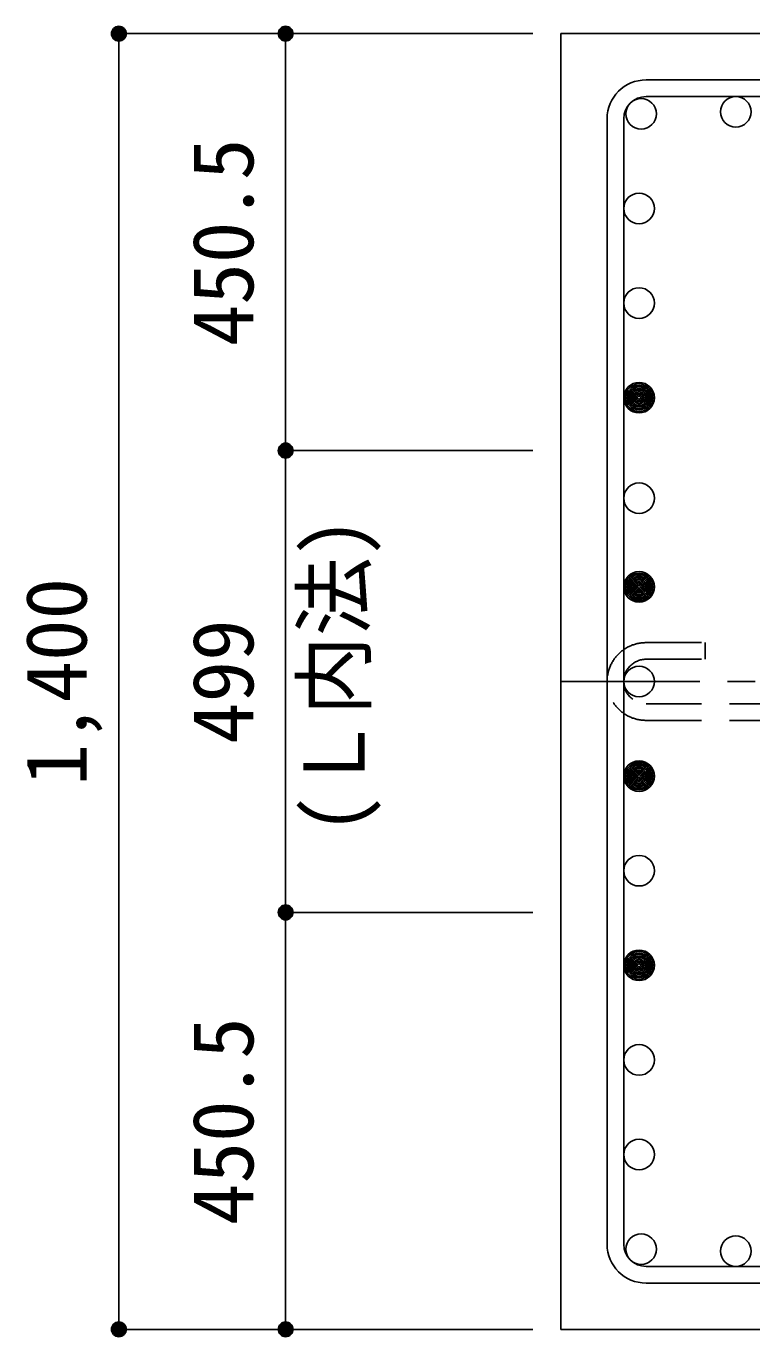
# Model space of a CAD drawing. Units: millimetres at full size, sheet at 1:30. Extents: x -5973 to 5954, y -4195 to 4201.
# Drawn here: x -725 to 59, y 1815 to 3231 of the extents above; entities that cross this region are included whole.
import ezdxf
from ezdxf.enums import TextEntityAlignment as Align

# ---------------------------------------------------------------- set-up
doc = ezdxf.new("R2010")
doc.units = ezdxf.units.MM
doc.header["$LTSCALE"] = 30
doc.header["$PDMODE"] = 32
doc.header["$PDSIZE"] = 15
doc.linetypes.add('CHAIN1', pattern=[8, 5, -1, 1, -1])
doc.linetypes.add('DASHED2', pattern=[3, 2, -1])
for name, color, linetype in [('0-1_躯体線', 2, 'Continuous'), ('0-3_立上り筋', 4, 'Continuous'), ('0-4_フープ筋', 7, 'Continuous'), ('0-7_文字', 4, 'Continuous'), ('0-C_中子', 7, 'DASHED2'), ('0-D_寸法', 4, 'Continuous')]:
    doc.layers.add(name, color=color, linetype=linetype)
doc.styles.add('ＭＳ ゴシック', font='')
doc.styles.get('ＭＳ ゴシック').set_extended_font_data('MS Gothic')

msp = doc.modelspace()

# ---------------------------------------------------------------- linework, layer by layer
at = {"layer": '0-1_躯体線'}
for p, q in [((1652.44, 3223.3), (-147.56, 3223.3)), ((-147.56, 3223.3), (-147.56, 1823.3)), ((-147.56, 1823.3), (314.94, 1823.3))]:
    msp.add_line(p, q, dxfattribs=at)
at = {"layer": '0-3_立上り筋', "color": 3}
for centre in [(-60.87, 3136.6), (41.35, 3138.8), (41.35, 3138.8), (-63.06, 3034.39), (-63.06, 3034.39), (-63.06, 2932.17), (-63.06, 2932.17), (-63.06, 2829.95), (-63.06, 2829.95), (-63.06, 2829.95), (-63.06, 2829.95), (-63.06, 2721.3), (-63.06, 2721.3), (-63.06, 2625.52), (-63.06, 2625.52), (-63.06, 2625.52), (-63.06, 2625.52), (-63.06, 2523.3), (-63.06, 2523.3), (-63.06, 2421.08), (-63.06, 2421.08), (-63.06, 2421.08), (-63.06, 2421.08), (-63.06, 2318.86), (-63.06, 2318.86), (-63.06, 2216.65), (-63.06, 2216.65), (-63.06, 2114.43), (-63.06, 2114.43), (-63.06, 2012.21), (-63.06, 2012.21), (-60.87, 1910), (41.35, 1907.8), (41.35, 1907.8)]:
    msp.add_circle(centre, 16.5, dxfattribs=at)
at = {"layer": '0-3_立上り筋'}
for centre, radius in [((-63.06, 2829.95), 16.5), ((-63.06, 2829.95), 14.85), ((-63.06, 2829.95), 13.2), ((-63.06, 2829.95), 11.55), ((-63.06, 2829.95), 9.9), ((-63.06, 2829.95), 8.25), ((-63.06, 2829.95), 6.6), ((-63.06, 2829.95), 4.95), ((-63.06, 2829.95), 3.3), ((-63.06, 2829.95), 1.65), ((-63.06, 2625.52), 16.5), ((-63.06, 2625.52), 14.85), ((-63.06, 2625.52), 13.2), ((-63.06, 2625.52), 11.55), ((-63.06, 2625.52), 9.9), ((-63.06, 2625.52), 8.25), ((-63.06, 2625.52), 6.6), ((-63.06, 2625.52), 4.95), ((-63.06, 2625.52), 3.3), ((-63.06, 2625.52), 1.65), ((-63.06, 2421.08), 16.5), ((-63.06, 2421.08), 14.85), ((-63.06, 2421.08), 13.2), ((-63.06, 2421.08), 11.55), ((-63.06, 2421.08), 9.9), ((-63.06, 2421.08), 8.25), ((-63.06, 2421.08), 6.6), ((-63.06, 2421.08), 4.95), ((-63.06, 2421.08), 3.3), ((-63.06, 2421.08), 1.65), ((-63.06, 2216.65), 16.5), ((-63.06, 2216.65), 14.85), ((-63.06, 2216.65), 13.2), ((-63.06, 2216.65), 11.55), ((-63.06, 2216.65), 9.9), ((-63.06, 2216.65), 8.25), ((-63.06, 2216.65), 6.6), ((-63.06, 2216.65), 4.95), ((-63.06, 2216.65), 3.3), ((-63.06, 2216.65), 1.65)]:
    msp.add_circle(centre, radius, dxfattribs=at)
at = {"layer": '0-4_フープ筋'}
for p, q in [((-55.56, 3173.3), (1160.44, 3173.3)), ((-55.56, 3155.3), (1160.44, 3155.3)), ((-97.56, 3131.3), (-97.56, 1915.3)), ((-79.56, 3131.3), (-79.56, 1915.3)), ((-55.56, 1891.3), (1160.44, 1891.3)), ((-55.56, 1873.3), (1160.44, 1873.3))]:
    msp.add_line(p, q, dxfattribs=at)
for centre, radius, start, end in [((-55.56, 3131.3), 42, 90, 180), ((-55.56, 3131.3), 24, 90, 180), ((-55.56, 1915.3), 42, 180, 270), ((-55.56, 1915.3), 24, 180, 270)]:
    msp.add_arc(centre, radius, start, end, dxfattribs=at)
at = {"layer": '0-C_中子'}
for p, q in [((-55.56, 2547.3), (8.44, 2547.3)), ((-55.56, 2499.3), (1160.44, 2499.3)), ((-55.56, 2481.3), (1160.44, 2481.3))]:
    msp.add_line(p, q, dxfattribs=at)
msp.add_lwpolyline([(-55.56, 2565.3), (8.44, 2565.3), (8.44, 2547.3)], dxfattribs=at)
for radius in [42, 24]:
    msp.add_arc((-55.56, 2523.3), radius, 90, 270, dxfattribs=at)
at = {"layer": '0-D_寸法'}
for p, q in [((-624.6, 3223.3), (-444.6, 3223.3)), ((-624.6, 3223.3), (-444.6, 3223.3)), ((-444.6, 3223.3), (-177.56, 3223.3)), ((-444.6, 2772.8), (-444.6, 3223.3)), ((-444.6, 3223.3), (-177.56, 3223.3)), ((-444.6, 2273.8), (-444.6, 2772.8)), ((-444.6, 2772.8), (-177.56, 2772.8)), ((-444.6, 1823.3), (-444.6, 2273.8)), ((-444.6, 2273.8), (-177.56, 2273.8)), ((-624.6, 1823.3), (-444.6, 1823.3)), ((-444.6, 1823.3), (-177.56, 1823.3))]:
    msp.add_line(p, q, dxfattribs=at)
at = {"layer": '0-D_寸法', "linetype": 'CHAIN1'}
msp.add_line((-147.56, 2523.3), (1252.44, 2523.3), dxfattribs=at)
at = {"layer": '0-D_寸法'}
msp.add_lwpolyline([(-624.6, 3223.3), (-624.6, 1823.3), (-624.6, 3223.3)], dxfattribs=at)
for centre, radius in [((-624.6, 3223.3), 8), ((-624.6, 3223.3), 7.2), ((-624.6, 3223.3), 6.4), ((-624.6, 3223.3), 5.6), ((-444.6, 3223.3), 8), ((-444.6, 3223.3), 7.2), ((-444.6, 3223.3), 6.4), ((-444.6, 3223.3), 5.6), ((-624.6, 3223.3), 4.8), ((-624.6, 3223.3), 4), ((-624.6, 3223.3), 3.2), ((-624.6, 3223.3), 2.4), ((-624.6, 3223.3), 1.6), ((-624.6, 3223.3), 0.8), ((-444.6, 3223.3), 4.8), ((-444.6, 3223.3), 4), ((-444.6, 3223.3), 3.2), ((-444.6, 3223.3), 2.4), ((-444.6, 3223.3), 1.6), ((-444.6, 3223.3), 0.8), ((-444.6, 2772.8), 8), ((-444.6, 2772.8), 7.2), ((-444.6, 2772.8), 6.4), ((-444.6, 2772.8), 5.6), ((-444.6, 2772.8), 4.8), ((-444.6, 2772.8), 4), ((-444.6, 2772.8), 3.2), ((-444.6, 2772.8), 2.4), ((-444.6, 2772.8), 1.6), ((-444.6, 2772.8), 0.8), ((-444.6, 2273.8), 8), ((-444.6, 2273.8), 7.2), ((-444.6, 2273.8), 6.4), ((-444.6, 2273.8), 5.6), ((-444.6, 2273.8), 4.8), ((-444.6, 2273.8), 4), ((-444.6, 2273.8), 3.2), ((-444.6, 2273.8), 2.4), ((-444.6, 2273.8), 1.6), ((-444.6, 2273.8), 0.8), ((-624.6, 1823.3), 8), ((-624.6, 1823.3), 7.2), ((-624.6, 1823.3), 6.4), ((-624.6, 1823.3), 5.6), ((-624.6, 1823.3), 4.8), ((-624.6, 1823.3), 4), ((-444.6, 1823.3), 8), ((-444.6, 1823.3), 7.2), ((-444.6, 1823.3), 6.4), ((-444.6, 1823.3), 5.6), ((-444.6, 1823.3), 4.8), ((-444.6, 1823.3), 4), ((-624.6, 1823.3), 3.2), ((-624.6, 1823.3), 2.4), ((-624.6, 1823.3), 1.6), ((-624.6, 1823.3), 0.8), ((-444.6, 1823.3), 3.2), ((-444.6, 1823.3), 2.4), ((-444.6, 1823.3), 1.6), ((-444.6, 1823.3), 0.8)]:
    msp.add_circle(centre, radius, dxfattribs=at)
at = {"layer": '0-D_寸法', "color": 7}
for p in [(-624.6, 3223.3), (-444.6, 3223.3), (-444.6, 3223.3), (-444.6, 2772.8), (-444.6, 2772.8), (-444.6, 2273.8), (-444.6, 2273.8), (-624.6, 1823.3), (-444.6, 1823.3), (-444.6, 1823.3)]:
    msp.add_point(p, dxfattribs=at)

# ---------------------------------------------------------------- texts
at = {"layer": '0-7_文字', "style": 'ＭＳ ゴシック', "width": 0.95}
msp.add_text('(Ｌ内法)', height=65.98, rotation=90, dxfattribs=at).set_placement((-339.55, 2358.7), align=Align.BOTTOM_LEFT)
at = {"layer": '0-D_寸法', "style": 'ＭＳ ゴシック'}
for s, p in [('450.5', (-459.6, 2885.55)), ('1,400', (-639.6, 2410.8)), ('499', (-459.6, 2455.8)), ('450.5', (-459.6, 1936.05))]:
    msp.add_text(s, height=65.98, rotation=90, dxfattribs=at).set_placement(p, align=Align.BOTTOM_LEFT)

doc.saveas('drawing.dxf')
